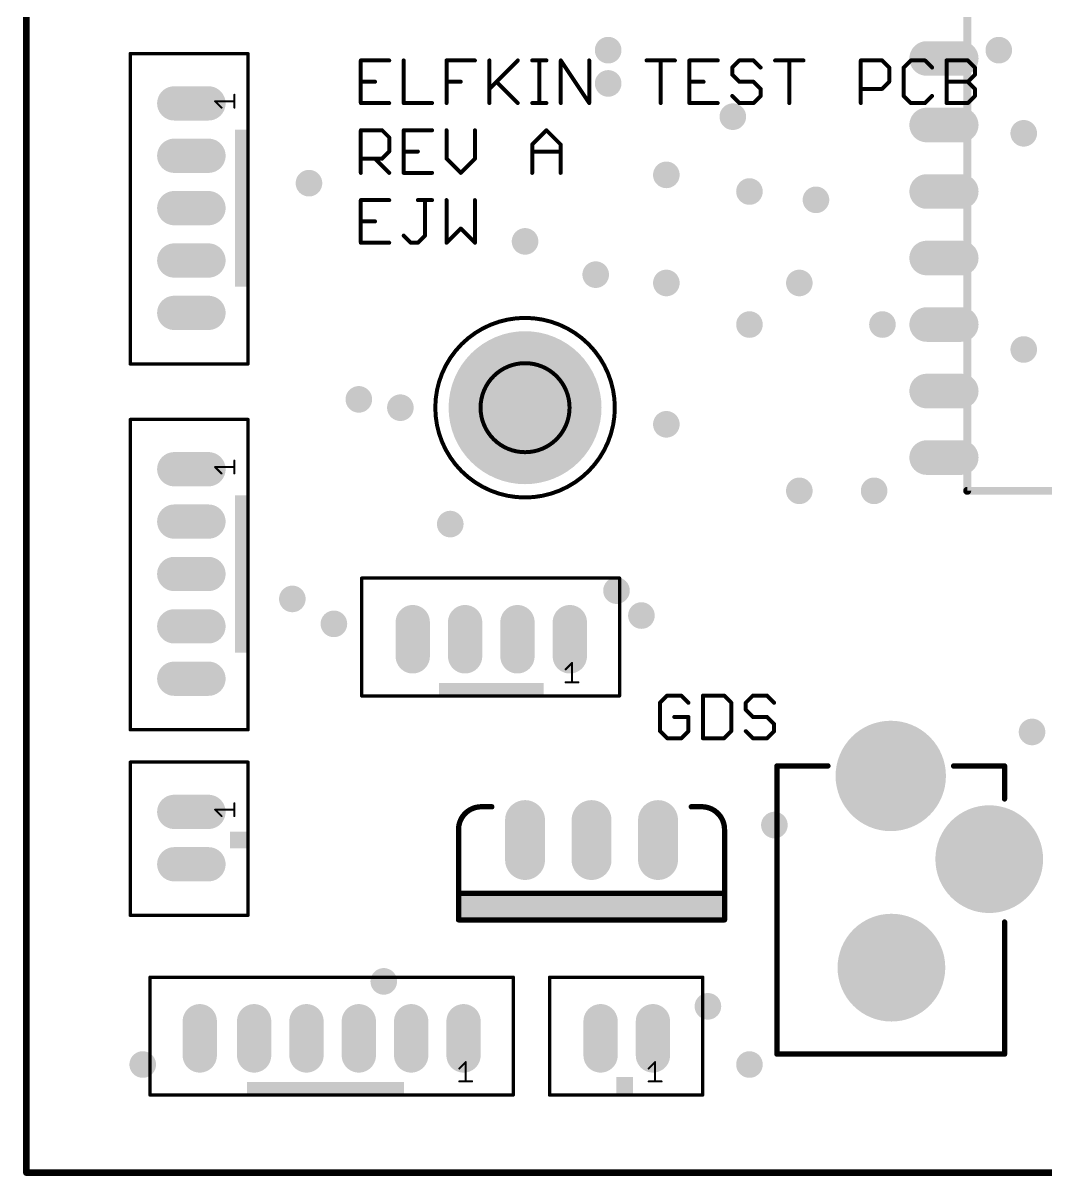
# Model space of a CAD drawing. Extents: x -0.01 to 3.94, y -0.01 to 3.15.
# Drawn here: x -0.005 to 1.533, y -0.005 to 1.728 of the extents above; entities that cross this region are included whole.
import ezdxf

# ---------------------------------------------------------------- set-up
doc = ezdxf.new("R2010")
doc.units = 0
for name, color, linetype in [('17', 94, 'CONTINUOUS'), ('18', 94, 'CONTINUOUS'), ('20', 178, 'CONTINUOUS'), ('21', 250, 'CONTINUOUS')]:
    doc.layers.add(name, color=color, linetype=linetype)

# ---------------------------------------------------------------- blocks, each defined once
blk = doc.blocks.new('RECT')
blk.add_solid([(-0.5, -0.5), (0.5, -0.5), (-0.5, 0.5), (0.5, 0.5)])
blk = doc.blocks.new('LONGP100')
at = {"const_width": 1}
blk.add_lwpolyline([(-0.5, 0), (0.5, 0)], dxfattribs=at)
at = {"const_width": 0.5}
for points in [[(-0.5, 0.25, 1), (-0.5, -0.25)], [(0.5, -0.25, 1), (0.5, 0.25)]]:
    blk.add_lwpolyline(points, format="xyb", dxfattribs=at)
blk = doc.blocks.new('ROUNDP')
at = {"const_width": 0.5}
blk.add_lwpolyline([(0, -0.25, 1), (0, 0.25, 1), (0, -0.25)], format="xyb", dxfattribs=at)
blk = doc.blocks.new('ROUNDV')
at = {"const_width": 0.5}
blk.add_lwpolyline([(0, -0.25, 1), (0, 0.25, 1), (0, -0.25)], format="xyb", dxfattribs=at)

msp = doc.modelspace()

# ---------------------------------------------------------------- linework, layer by layer
at = {"layer": '20', "const_width": 0.01}
for points in [[(0, 0), (0, 3.149606)], [(3.937008, 0), (0, 0)]]:
    msp.add_lwpolyline(points, dxfattribs=at)
at = {"layer": '20', "const_width": 0.005}
for points in [[(0, 0.0025, 1), (0, -0.0025)], [(-0.0025, 0, 1), (0.0025, 0)]]:
    msp.add_lwpolyline(points, format="xyb", dxfattribs=at)
at = {"layer": '21'}
for points, const_width in [([(1.415, 1.825), (1.415, 1.025)], 0.012), ([(0.156201, 1.215748), (0.156201, 1.682283)], 0.005), ([(0.156201, 1.682283), (0.333366, 1.682283)], 0.005), ([(0.333366, 1.682283), (0.333366, 1.215748)], 0.005), ([(0.545703, 1.672055), (0.503, 1.672055)], 0.006), ([(0.503, 1.672055), (0.503, 1.608)], 0.006), ([(0.567455, 1.672055), (0.567455, 1.608)], 0.006), ([(0.63191, 1.608), (0.63191, 1.672055)], 0.006), ([(0.63191, 1.672055), (0.674613, 1.672055)], 0.006), ([(0.696365, 1.672055), (0.696365, 1.608)], 0.006), ([(0.696365, 1.629352), (0.739068, 1.672055)], 0.006), ([(0.76082, 1.672055), (0.782171, 1.672055)], 0.006), ([(0.771496, 1.608), (0.771496, 1.672055)], 0.006), ([(0.80379, 1.608), (0.80379, 1.672055)], 0.006), ([(0.80379, 1.672055), (0.846493, 1.608)], 0.006), ([(0.846493, 1.608), (0.846493, 1.672055)], 0.006), ([(0.9327, 1.672055), (0.975403, 1.672055)], 0.006), ([(0.954051, 1.608), (0.954051, 1.672055)], 0.006), ([(1.039858, 1.672055), (0.997155, 1.672055)], 0.006), ([(0.997155, 1.672055), (0.997155, 1.608)], 0.006), ([(1.072285, 1.672055), (1.06161, 1.661379)], 0.006), ([(1.06161, 1.661379), (1.06161, 1.650703)], 0.006), ([(1.093637, 1.672055), (1.072285, 1.672055)], 0.006), ([(1.104313, 1.661379), (1.093637, 1.672055)], 0.006), ([(1.126065, 1.672055), (1.168768, 1.672055)], 0.006), ([(1.147416, 1.608), (1.147416, 1.672055)], 0.006), ([(1.254975, 1.608), (1.254975, 1.672055)], 0.006), ([(1.254975, 1.672055), (1.287002, 1.672055)], 0.006), ([(1.287002, 1.672055), (1.297678, 1.661379)], 0.006), ([(1.297678, 1.661379), (1.297678, 1.640027)], 0.006), ([(1.330105, 1.672055), (1.31943, 1.661379)], 0.006), ([(1.31943, 1.661379), (1.31943, 1.618676)], 0.006), ([(1.351457, 1.672055), (1.330105, 1.672055)], 0.006), ([(1.362133, 1.661379), (1.351457, 1.672055)], 0.006), ([(1.383885, 1.608), (1.383885, 1.672055)], 0.006), ([(1.383885, 1.672055), (1.415912, 1.672055)], 0.006), ([(1.415912, 1.672055), (1.426588, 1.661379)], 0.006), ([(1.426588, 1.661379), (1.426588, 1.650703)], 0.006), ([(1.06161, 1.650703), (1.072285, 1.640027)], 0.006), ([(1.426588, 1.650703), (1.415912, 1.640027)], 0.006), ([(0.503, 1.640027), (0.524352, 1.640027)], 0.006), ([(0.63191, 1.640027), (0.653261, 1.640027)], 0.006), ([(0.707041, 1.640027), (0.739068, 1.608)], 0.006), ([(0.997155, 1.640027), (1.018506, 1.640027)], 0.006), ([(1.072285, 1.640027), (1.093637, 1.640027)], 0.006), ([(1.093637, 1.640027), (1.104313, 1.629352)], 0.006), ([(1.104313, 1.629352), (1.104313, 1.618676)], 0.006), ([(1.287002, 1.629352), (1.254975, 1.629352)], 0.006), ([(1.297678, 1.640027), (1.287002, 1.629352)], 0.006), ([(1.383885, 1.640027), (1.415912, 1.640027)], 0.006), ([(1.415912, 1.640027), (1.426588, 1.629352)], 0.006), ([(1.426588, 1.629352), (1.426588, 1.618676)], 0.006), ([(0.29352, 1.601106), (0.283845, 1.610781)], 0.003), ([(0.283845, 1.610781), (0.31287, 1.610781)], 0.003), ([(0.31287, 1.601106), (0.31287, 1.620456)], 0.003), ([(1.072285, 1.608), (1.06161, 1.618676)], 0.006), ([(1.104313, 1.618676), (1.093637, 1.608)], 0.006), ([(1.31943, 1.618676), (1.330105, 1.608)], 0.006), ([(1.351457, 1.608), (1.362133, 1.618676)], 0.006), ([(1.426588, 1.618676), (1.415912, 1.608)], 0.006), ([(0.503, 1.608), (0.545703, 1.608)], 0.006), ([(0.567455, 1.608), (0.610158, 1.608)], 0.006), ([(0.76082, 1.608), (0.782171, 1.608)], 0.006), ([(0.997155, 1.608), (1.039858, 1.608)], 0.006), ([(1.093637, 1.608), (1.072285, 1.608)], 0.006), ([(1.330105, 1.608), (1.351457, 1.608)], 0.006), ([(1.415912, 1.608), (1.383885, 1.608)], 0.006), ([(0.503, 1.503), (0.503, 1.567055)], 0.006), ([(0.503, 1.567055), (0.535027, 1.567055)], 0.006), ([(0.535027, 1.567055), (0.545703, 1.556379)], 0.006), ([(0.610158, 1.567055), (0.567455, 1.567055)], 0.006), ([(0.567455, 1.567055), (0.567455, 1.503)], 0.006), ([(0.63191, 1.567055), (0.63191, 1.524352)], 0.006), ([(0.674613, 1.524352), (0.674613, 1.567055)], 0.006), ([(0.76082, 1.545703), (0.782171, 1.567055)], 0.006), ([(0.782171, 1.567055), (0.803523, 1.545703)], 0.006), ([(0.545703, 1.556379), (0.545703, 1.535027)], 0.006), ([(0.76082, 1.503), (0.76082, 1.545703)], 0.006), ([(0.803523, 1.545703), (0.803523, 1.503)], 0.006), ([(0.535027, 1.524352), (0.503, 1.524352)], 0.006), ([(0.524352, 1.524352), (0.545703, 1.503)], 0.006), ([(0.545703, 1.535027), (0.535027, 1.524352)], 0.006), ([(0.567455, 1.535027), (0.588806, 1.535027)], 0.006), ([(0.63191, 1.524352), (0.653261, 1.503)], 0.006), ([(0.653261, 1.503), (0.674613, 1.524352)], 0.006), ([(0.76082, 1.535027), (0.803523, 1.535027)], 0.006), ([(0.567455, 1.503), (0.610158, 1.503)], 0.006), ([(0.545703, 1.462055), (0.503, 1.462055)], 0.006), ([(0.503, 1.462055), (0.503, 1.398)], 0.006), ([(0.588806, 1.462055), (0.610158, 1.462055)], 0.006), ([(0.599482, 1.408676), (0.599482, 1.462055)], 0.006), ([(0.63191, 1.462055), (0.63191, 1.398)], 0.006), ([(0.674613, 1.398), (0.674613, 1.462055)], 0.006), ([(0.503, 1.430027), (0.524352, 1.430027)], 0.006), ([(0.63191, 1.398), (0.653261, 1.419352)], 0.006), ([(0.653261, 1.419352), (0.674613, 1.398)], 0.006), ([(0.567455, 1.408676), (0.578131, 1.398)], 0.006), ([(0.588806, 1.398), (0.599482, 1.408676)], 0.006), ([(0.503, 1.398), (0.545703, 1.398)], 0.006), ([(0.578131, 1.398), (0.588806, 1.398)], 0.006), ([(0.333366, 1.215748), (0.156201, 1.215748)], 0.005), ([(0.156201, 0.665748), (0.156201, 1.132283)], 0.005), ([(0.156201, 1.132283), (0.333366, 1.132283)], 0.005), ([(0.333366, 1.132283), (0.333366, 0.665748)], 0.005), ([(0.29352, 1.051106), (0.283845, 1.060781)], 0.003), ([(0.283845, 1.060781), (0.31287, 1.060781)], 0.003), ([(0.31287, 1.051106), (0.31287, 1.070456)], 0.003), ([(1.645, 1.025), (1.415, 1.025)], 0.012), ([(0.504331, 0.893799), (0.892126, 0.893799)], 0.005), ([(0.504331, 0.716634), (0.504331, 0.893799)], 0.005), ([(0.892126, 0.893799), (0.892126, 0.716634)], 0.005), ([(0.810949, 0.75648), (0.820624, 0.766155)], 0.003), ([(0.820624, 0.766155), (0.820624, 0.73713)], 0.003), ([(0.810949, 0.73713), (0.830299, 0.73713)], 0.003), ([(0.892126, 0.716634), (0.504331, 0.716634)], 0.005), ([(0.963676, 0.717055), (0.953, 0.706379)], 0.006), ([(0.985027, 0.717055), (0.963676, 0.717055)], 0.006), ([(0.995703, 0.706379), (0.985027, 0.717055)], 0.006), ([(1.017455, 0.717055), (1.017455, 0.653)], 0.006), ([(1.049482, 0.717055), (1.017455, 0.717055)], 0.006), ([(1.060158, 0.706379), (1.049482, 0.717055)], 0.006), ([(1.092586, 0.717055), (1.08191, 0.706379)], 0.006), ([(1.113937, 0.717055), (1.092586, 0.717055)], 0.006), ([(1.124613, 0.706379), (1.113937, 0.717055)], 0.006), ([(0.953, 0.706379), (0.953, 0.663676)], 0.006), ([(1.060158, 0.663676), (1.060158, 0.706379)], 0.006), ([(1.08191, 0.706379), (1.08191, 0.695703)], 0.006), ([(1.08191, 0.695703), (1.092586, 0.685027)], 0.006), ([(0.995703, 0.685027), (0.974352, 0.685027)], 0.006), ([(0.995703, 0.663676), (0.995703, 0.685027)], 0.006), ([(1.092586, 0.685027), (1.113937, 0.685027)], 0.006), ([(1.113937, 0.685027), (1.124613, 0.674352)], 0.006), ([(1.124613, 0.674352), (1.124613, 0.663676)], 0.006), ([(0.333366, 0.665748), (0.156201, 0.665748)], 0.005), ([(0.953, 0.663676), (0.963676, 0.653)], 0.006), ([(0.985027, 0.653), (0.995703, 0.663676)], 0.006), ([(1.049482, 0.653), (1.060158, 0.663676)], 0.006), ([(1.092586, 0.653), (1.08191, 0.663676)], 0.006), ([(1.124613, 0.663676), (1.113937, 0.653)], 0.006), ([(0.963676, 0.653), (0.985027, 0.653)], 0.006), ([(1.017455, 0.653), (1.049482, 0.653)], 0.006), ([(1.113937, 0.653), (1.092586, 0.653)], 0.006), ([(0.156201, 0.386811), (0.156201, 0.617126)], 0.005), ([(0.156201, 0.617126), (0.333366, 0.617126)], 0.005), ([(0.333366, 0.617126), (0.333366, 0.386811)], 0.005), ([(1.128835, 0.17811), (1.128835, 0.61137)], 0.008), ([(1.128835, 0.61137), (1.205512, 0.61137)], 0.008), ([(1.471165, 0.61137), (1.394488, 0.61137)], 0.008), ([(1.471165, 0.61137), (1.471165, 0.561811)], 0.008), ([(0.31287, 0.535949), (0.31287, 0.555299)], 0.003), ([(0.29352, 0.535949), (0.283845, 0.545624)], 0.003), ([(0.283845, 0.545624), (0.31287, 0.545624)], 0.003), ([(0.685, 0.55), (0.7, 0.55)], 0.008), ([(1.015, 0.55), (1, 0.55)], 0.008), ([(0.65, 0.42), (0.65, 0.515)], 0.008), ([(1.05, 0.42), (1.05, 0.515)], 0.008), ([(0.65, 0.42), (1.05, 0.42)], 0.008), ([(0.65, 0.38), (0.65, 0.42)], 0.008), ([(1.05, 0.42), (1.05, 0.38)], 0.008), ([(0.333366, 0.386811), (0.156201, 0.386811)], 0.005), ([(1.05, 0.38), (0.65, 0.38)], 0.008), ([(1.471165, 0.17811), (1.471165, 0.376772)], 0.008), ([(0.185976, 0.293799), (0.732283, 0.293799)], 0.005), ([(0.185976, 0.116634), (0.185976, 0.293799)], 0.005), ([(0.732283, 0.293799), (0.732283, 0.116634)], 0.005), ([(0.786811, 0.293799), (1.017126, 0.293799)], 0.005), ([(0.786811, 0.116634), (0.786811, 0.293799)], 0.005), ([(1.017126, 0.293799), (1.017126, 0.116634)], 0.005), ([(1.128835, 0.17811), (1.471165, 0.17811)], 0.008), ([(0.651106, 0.15648), (0.660781, 0.166155)], 0.003), ([(0.660781, 0.166155), (0.660781, 0.13713)], 0.003), ([(0.935949, 0.15648), (0.945624, 0.166155)], 0.003), ([(0.945624, 0.166155), (0.945624, 0.13713)], 0.003), ([(0.651106, 0.13713), (0.670456, 0.13713)], 0.003), ([(0.935949, 0.13713), (0.955299, 0.13713)], 0.003), ([(0.732283, 0.116634), (0.185976, 0.116634)], 0.005), ([(1.017126, 0.116634), (0.786811, 0.116634)], 0.005)]:
    msp.add_lwpolyline(points, dxfattribs=dict(at, const_width=const_width))
for points, const_width in [([(0.157451, 1.682283, 1), (0.154951, 1.682283)], 0.0025), ([(0.156201, 1.683533, 1), (0.156201, 1.681033)], 0.0025), ([(0.334616, 1.682283, 1), (0.332116, 1.682283)], 0.0025), ([(0.333366, 1.681033, 1), (0.333366, 1.683533)], 0.0025), ([(0.503, 1.673555, 1), (0.503, 1.670555)], 0.003), ([(0.5045, 1.672055, 1), (0.5015, 1.672055)], 0.003), ([(0.545703, 1.670555, 1), (0.545703, 1.673555)], 0.003), ([(0.568955, 1.672055, 1), (0.565955, 1.672055)], 0.003), ([(0.63341, 1.672055, 1), (0.63041, 1.672055)], 0.003), ([(0.63191, 1.673555, 1), (0.63191, 1.670555)], 0.003), ([(0.674613, 1.670555, 1), (0.674613, 1.673555)], 0.003), ([(0.697865, 1.672055, 1), (0.694865, 1.672055)], 0.003), ([(0.740129, 1.670994, 1), (0.738007, 1.673115)], 0.003), ([(0.76082, 1.673555, 1), (0.76082, 1.670555)], 0.003), ([(0.772996, 1.672055, 1), (0.769996, 1.672055)], 0.003), ([(0.782171, 1.670555, 1), (0.782171, 1.673555)], 0.003), ([(0.80529, 1.672055, 1), (0.80229, 1.672055)], 0.003), ([(0.805038, 1.672887, 1), (0.802542, 1.671223)], 0.003), ([(0.847993, 1.672055, 1), (0.844993, 1.672055)], 0.003), ([(0.9327, 1.673555, 1), (0.9327, 1.670555)], 0.003), ([(0.955551, 1.672055, 1), (0.952551, 1.672055)], 0.003), ([(0.975403, 1.670555, 1), (0.975403, 1.673555)], 0.003), ([(0.997155, 1.673555, 1), (0.997155, 1.670555)], 0.003), ([(0.998655, 1.672055, 1), (0.995655, 1.672055)], 0.003), ([(1.039858, 1.670555, 1), (1.039858, 1.673555)], 0.003), ([(1.060549, 1.66244, 1), (1.06267, 1.660318)], 0.003), ([(1.06311, 1.661379, 1), (1.06011, 1.661379)], 0.003), ([(1.072285, 1.673555, 1), (1.072285, 1.670555)], 0.003), ([(1.073346, 1.670994, 1), (1.071225, 1.673115)], 0.003), ([(1.094698, 1.673115, 1), (1.092576, 1.670994)], 0.003), ([(1.093637, 1.670555, 1), (1.093637, 1.673555)], 0.003), ([(1.103252, 1.660318, 1), (1.105374, 1.66244)], 0.003), ([(1.126065, 1.673555, 1), (1.126065, 1.670555)], 0.003), ([(1.148916, 1.672055, 1), (1.145916, 1.672055)], 0.003), ([(1.168768, 1.670555, 1), (1.168768, 1.673555)], 0.003), ([(1.256475, 1.672055, 1), (1.253475, 1.672055)], 0.003), ([(1.254975, 1.673555, 1), (1.254975, 1.670555)], 0.003), ([(1.288063, 1.673115, 1), (1.285941, 1.670994)], 0.003), ([(1.287002, 1.670555, 1), (1.287002, 1.673555)], 0.003), ([(1.299178, 1.661379, 1), (1.296178, 1.661379)], 0.003), ([(1.296617, 1.660318, 1), (1.298738, 1.66244)], 0.003), ([(1.318369, 1.66244, 1), (1.32049, 1.660318)], 0.003), ([(1.32093, 1.661379, 1), (1.31793, 1.661379)], 0.003), ([(1.330105, 1.673555, 1), (1.330105, 1.670555)], 0.003), ([(1.331166, 1.670994, 1), (1.329045, 1.673115)], 0.003), ([(1.352518, 1.673115, 1), (1.350396, 1.670994)], 0.003), ([(1.351457, 1.670555, 1), (1.351457, 1.673555)], 0.003), ([(1.361072, 1.660318, 1), (1.363193, 1.66244)], 0.003), ([(1.385385, 1.672055, 1), (1.382385, 1.672055)], 0.003), ([(1.383885, 1.673555, 1), (1.383885, 1.670555)], 0.003), ([(1.416973, 1.673115, 1), (1.414851, 1.670994)], 0.003), ([(1.415912, 1.670555, 1), (1.415912, 1.673555)], 0.003), ([(1.428088, 1.661379, 1), (1.425088, 1.661379)], 0.003), ([(1.425527, 1.660318, 1), (1.427648, 1.66244)], 0.003), ([(1.06267, 1.651764, 1), (1.060549, 1.649642)], 0.003), ([(1.06011, 1.650703, 1), (1.06311, 1.650703)], 0.003), ([(1.425088, 1.650703, 1), (1.428088, 1.650703)], 0.003), ([(1.427648, 1.649642, 1), (1.425527, 1.651764)], 0.003), ([(0.503, 1.641527, 1), (0.503, 1.638527)], 0.003), ([(0.524352, 1.638527, 1), (0.524352, 1.641527)], 0.003), ([(0.63191, 1.641527, 1), (0.63191, 1.638527)], 0.003), ([(0.653261, 1.638527, 1), (0.653261, 1.641527)], 0.003), ([(0.695304, 1.630412, 1), (0.697426, 1.628291)], 0.003), ([(0.708101, 1.641088, 1), (0.70598, 1.638967)], 0.003), ([(0.997155, 1.641527, 1), (0.997155, 1.638527)], 0.003), ([(1.018506, 1.638527, 1), (1.018506, 1.641527)], 0.003), ([(1.072285, 1.641527, 1), (1.072285, 1.638527)], 0.003), ([(1.071225, 1.638967, 1), (1.073346, 1.641088)], 0.003), ([(1.094698, 1.641088, 1), (1.092576, 1.638967)], 0.003), ([(1.093637, 1.638527, 1), (1.093637, 1.641527)], 0.003), ([(1.105813, 1.629352, 1), (1.102813, 1.629352)], 0.003), ([(1.103252, 1.628291, 1), (1.105374, 1.630412)], 0.003), ([(1.254975, 1.630852, 1), (1.254975, 1.627852)], 0.003), ([(1.285941, 1.630412, 1), (1.288063, 1.628291)], 0.003), ([(1.287002, 1.627852, 1), (1.287002, 1.630852)], 0.003), ([(1.296178, 1.640027, 1), (1.299178, 1.640027)], 0.003), ([(1.298738, 1.638967, 1), (1.296617, 1.641088)], 0.003), ([(1.383885, 1.641527, 1), (1.383885, 1.638527)], 0.003), ([(1.416973, 1.641088, 1), (1.414851, 1.638967)], 0.003), ([(1.414851, 1.641088, 1), (1.416973, 1.638967)], 0.003), ([(1.415912, 1.638527, 1), (1.415912, 1.641527)], 0.003), ([(1.428088, 1.629352, 1), (1.425088, 1.629352)], 0.003), ([(1.425527, 1.628291, 1), (1.427648, 1.630412)], 0.003), ([(0.283845, 1.611531, 1), (0.283845, 1.610031)], 0.0015), ([(0.284376, 1.611311, 1), (0.283315, 1.610251)], 0.0015), ([(0.31362, 1.620456, 1), (0.31212, 1.620456)], 0.0015), ([(0.31287, 1.610031, 1), (0.31287, 1.611531)], 0.0015), ([(1.06267, 1.619736, 1), (1.060549, 1.617615)], 0.003), ([(1.102813, 1.618676, 1), (1.105813, 1.618676)], 0.003), ([(1.105374, 1.617615, 1), (1.103252, 1.619736)], 0.003), ([(1.32049, 1.619736, 1), (1.318369, 1.617615)], 0.003), ([(1.31793, 1.618676, 1), (1.32093, 1.618676)], 0.003), ([(1.363193, 1.617615, 1), (1.361072, 1.619736)], 0.003), ([(1.425088, 1.618676, 1), (1.428088, 1.618676)], 0.003), ([(1.427648, 1.617615, 1), (1.425527, 1.619736)], 0.003), ([(0.29299, 1.600576, 1), (0.294051, 1.601637)], 0.0015), ([(0.31212, 1.601106, 1), (0.31362, 1.601106)], 0.0015), ([(0.503, 1.6095, 1), (0.503, 1.6065)], 0.003), ([(0.5015, 1.608, 1), (0.5045, 1.608)], 0.003), ([(0.545703, 1.6065, 1), (0.545703, 1.6095)], 0.003), ([(0.567455, 1.6095, 1), (0.567455, 1.6065)], 0.003), ([(0.565955, 1.608, 1), (0.568955, 1.608)], 0.003), ([(0.610158, 1.6065, 1), (0.610158, 1.6095)], 0.003), ([(0.63041, 1.608, 1), (0.63341, 1.608)], 0.003), ([(0.694865, 1.608, 1), (0.697865, 1.608)], 0.003), ([(0.738007, 1.606939, 1), (0.740129, 1.609061)], 0.003), ([(0.76082, 1.6095, 1), (0.76082, 1.6065)], 0.003), ([(0.769996, 1.608, 1), (0.772996, 1.608)], 0.003), ([(0.782171, 1.6065, 1), (0.782171, 1.6095)], 0.003), ([(0.80229, 1.608, 1), (0.80529, 1.608)], 0.003), ([(0.844993, 1.608, 1), (0.847993, 1.608)], 0.003), ([(0.845245, 1.607168, 1), (0.847741, 1.608832)], 0.003), ([(0.952551, 1.608, 1), (0.955551, 1.608)], 0.003), ([(0.997155, 1.6095, 1), (0.997155, 1.6065)], 0.003), ([(0.995655, 1.608, 1), (0.998655, 1.608)], 0.003), ([(1.039858, 1.6065, 1), (1.039858, 1.6095)], 0.003), ([(1.072285, 1.6095, 1), (1.072285, 1.6065)], 0.003), ([(1.071225, 1.606939, 1), (1.073346, 1.609061)], 0.003), ([(1.092576, 1.609061, 1), (1.094698, 1.606939)], 0.003), ([(1.093637, 1.6065, 1), (1.093637, 1.6095)], 0.003), ([(1.145916, 1.608, 1), (1.148916, 1.608)], 0.003), ([(1.253475, 1.608, 1), (1.256475, 1.608)], 0.003), ([(1.330105, 1.6095, 1), (1.330105, 1.6065)], 0.003), ([(1.329045, 1.606939, 1), (1.331166, 1.609061)], 0.003), ([(1.350396, 1.609061, 1), (1.352518, 1.606939)], 0.003), ([(1.351457, 1.6065, 1), (1.351457, 1.6095)], 0.003), ([(1.383885, 1.6095, 1), (1.383885, 1.6065)], 0.003), ([(1.382385, 1.608, 1), (1.385385, 1.608)], 0.003), ([(1.414851, 1.609061, 1), (1.416973, 1.606939)], 0.003), ([(1.415912, 1.6065, 1), (1.415912, 1.6095)], 0.003), ([(0.5045, 1.567055, 1), (0.5015, 1.567055)], 0.003), ([(0.503, 1.568555, 1), (0.503, 1.565555)], 0.003), ([(0.536088, 1.568115, 1), (0.533967, 1.565994)], 0.003), ([(0.535027, 1.565555, 1), (0.535027, 1.568555)], 0.003), ([(0.567455, 1.568555, 1), (0.567455, 1.565555)], 0.003), ([(0.568955, 1.567055, 1), (0.565955, 1.567055)], 0.003), ([(0.610158, 1.565555, 1), (0.610158, 1.568555)], 0.003), ([(0.63341, 1.567055, 1), (0.63041, 1.567055)], 0.003), ([(0.676113, 1.567055, 1), (0.673113, 1.567055)], 0.003), ([(0.783232, 1.568115, 1), (0.781111, 1.565994)], 0.003), ([(0.783232, 1.565994, 1), (0.781111, 1.568115)], 0.003), ([(0.547203, 1.556379, 1), (0.544203, 1.556379)], 0.003), ([(0.544642, 1.555318, 1), (0.546764, 1.55744)], 0.003), ([(0.76232, 1.545703, 1), (0.75932, 1.545703)], 0.003), ([(0.759759, 1.546764, 1), (0.761881, 1.544642)], 0.003), ([(0.805023, 1.545703, 1), (0.802023, 1.545703)], 0.003), ([(0.802462, 1.544642, 1), (0.804584, 1.546764)], 0.003), ([(0.503, 1.525852, 1), (0.503, 1.522852)], 0.003), ([(0.525412, 1.525412, 1), (0.523291, 1.523291)], 0.003), ([(0.533967, 1.525412, 1), (0.536088, 1.523291)], 0.003), ([(0.535027, 1.522852, 1), (0.535027, 1.525852)], 0.003), ([(0.544203, 1.535027, 1), (0.547203, 1.535027)], 0.003), ([(0.546764, 1.533967, 1), (0.544642, 1.536088)], 0.003), ([(0.567455, 1.536527, 1), (0.567455, 1.533527)], 0.003), ([(0.588806, 1.533527, 1), (0.588806, 1.536527)], 0.003), ([(0.632971, 1.525412, 1), (0.630849, 1.523291)], 0.003), ([(0.63041, 1.524352, 1), (0.63341, 1.524352)], 0.003), ([(0.673113, 1.524352, 1), (0.676113, 1.524352)], 0.003), ([(0.675674, 1.523291, 1), (0.673552, 1.525412)], 0.003), ([(0.76082, 1.536527, 1), (0.76082, 1.533527)], 0.003), ([(0.803523, 1.533527, 1), (0.803523, 1.536527)], 0.003), ([(0.5015, 1.503, 1), (0.5045, 1.503)], 0.003), ([(0.544642, 1.501939, 1), (0.546764, 1.504061)], 0.003), ([(0.567455, 1.5045, 1), (0.567455, 1.5015)], 0.003), ([(0.565955, 1.503, 1), (0.568955, 1.503)], 0.003), ([(0.610158, 1.5015, 1), (0.610158, 1.5045)], 0.003), ([(0.652201, 1.504061, 1), (0.654322, 1.501939)], 0.003), ([(0.652201, 1.501939, 1), (0.654322, 1.504061)], 0.003), ([(0.75932, 1.503, 1), (0.76232, 1.503)], 0.003), ([(0.802023, 1.503, 1), (0.805023, 1.503)], 0.003), ([(0.503, 1.463555, 1), (0.503, 1.460555)], 0.003), ([(0.5045, 1.462055, 1), (0.5015, 1.462055)], 0.003), ([(0.545703, 1.460555, 1), (0.545703, 1.463555)], 0.003), ([(0.588806, 1.463555, 1), (0.588806, 1.460555)], 0.003), ([(0.600982, 1.462055, 1), (0.597982, 1.462055)], 0.003), ([(0.610158, 1.460555, 1), (0.610158, 1.463555)], 0.003), ([(0.63341, 1.462055, 1), (0.63041, 1.462055)], 0.003), ([(0.676113, 1.462055, 1), (0.673113, 1.462055)], 0.003), ([(0.503, 1.431527, 1), (0.503, 1.428527)], 0.003), ([(0.524352, 1.428527, 1), (0.524352, 1.431527)], 0.003), ([(0.654322, 1.420412, 1), (0.652201, 1.418291)], 0.003), ([(0.654322, 1.418291, 1), (0.652201, 1.420412)], 0.003), ([(0.568516, 1.409736, 1), (0.566394, 1.407615)], 0.003), ([(0.597982, 1.408676, 1), (0.600982, 1.408676)], 0.003), ([(0.600543, 1.407615, 1), (0.598422, 1.409736)], 0.003), ([(0.503, 1.3995, 1), (0.503, 1.3965)], 0.003), ([(0.5015, 1.398, 1), (0.5045, 1.398)], 0.003), ([(0.545703, 1.3965, 1), (0.545703, 1.3995)], 0.003), ([(0.578131, 1.3995, 1), (0.578131, 1.3965)], 0.003), ([(0.57707, 1.396939, 1), (0.579191, 1.399061)], 0.003), ([(0.587746, 1.399061, 1), (0.589867, 1.396939)], 0.003), ([(0.588806, 1.3965, 1), (0.588806, 1.3995)], 0.003), ([(0.630849, 1.399061, 1), (0.632971, 1.396939)], 0.003), ([(0.63041, 1.398, 1), (0.63341, 1.398)], 0.003), ([(0.673113, 1.398, 1), (0.676113, 1.398)], 0.003), ([(0.673552, 1.396939, 1), (0.675674, 1.399061)], 0.003), ([(0.75, 1.015, 1), (0.75, 1.285, 1), (0.75, 1.015)], 0.006), ([(0.156201, 1.216998, 1), (0.156201, 1.214498)], 0.0025), ([(0.154951, 1.215748, 1), (0.157451, 1.215748)], 0.0025), ([(0.332116, 1.215748, 1), (0.334616, 1.215748)], 0.0025), ([(0.333366, 1.214498, 1), (0.333366, 1.216998)], 0.0025), ([(0.75, 1.083071, 1), (0.75, 1.216929, 1), (0.75, 1.083071)], 0.006), ([(0.157451, 1.132283, 1), (0.154951, 1.132283)], 0.0025), ([(0.156201, 1.133533, 1), (0.156201, 1.131033)], 0.0025), ([(0.334616, 1.132283, 1), (0.332116, 1.132283)], 0.0025), ([(0.333366, 1.131033, 1), (0.333366, 1.133533)], 0.0025), ([(0.283845, 1.061531, 1), (0.283845, 1.060031)], 0.0015), ([(0.284376, 1.061311, 1), (0.283315, 1.060251)], 0.0015), ([(0.31362, 1.070456, 1), (0.31212, 1.070456)], 0.0015), ([(0.31287, 1.060031, 1), (0.31287, 1.061531)], 0.0015), ([(0.29299, 1.050576, 1), (0.294051, 1.051637)], 0.0015), ([(0.31212, 1.051106, 1), (0.31362, 1.051106)], 0.0015), ([(1.415, 1.028, 1), (1.415, 1.022)], 0.006), ([(1.412, 1.025, 1), (1.418, 1.025)], 0.006), ([(0.504331, 0.895049, 1), (0.504331, 0.892549)], 0.0025), ([(0.505581, 0.893799, 1), (0.503081, 0.893799)], 0.0025), ([(0.893376, 0.893799, 1), (0.890876, 0.893799)], 0.0025), ([(0.892126, 0.892549, 1), (0.892126, 0.895049)], 0.0025), ([(0.821374, 0.766155, 1), (0.819874, 0.766155)], 0.0015), ([(0.821154, 0.765624, 1), (0.820093, 0.766685)], 0.0015), ([(0.810418, 0.75701, 1), (0.811479, 0.755949)], 0.0015), ([(0.810949, 0.73788, 1), (0.810949, 0.73638)], 0.0015), ([(0.819874, 0.73713, 1), (0.821374, 0.73713)], 0.0015), ([(0.830299, 0.73638, 1), (0.830299, 0.73788)], 0.0015), ([(0.504331, 0.717884, 1), (0.504331, 0.715384)], 0.0025), ([(0.503081, 0.716634, 1), (0.505581, 0.716634)], 0.0025), ([(0.890876, 0.716634, 1), (0.893376, 0.716634)], 0.0025), ([(0.892126, 0.715384, 1), (0.892126, 0.717884)], 0.0025), ([(0.963676, 0.718555, 1), (0.963676, 0.715555)], 0.003), ([(0.964736, 0.715994, 1), (0.962615, 0.718115)], 0.003), ([(0.986088, 0.718115, 1), (0.983967, 0.715994)], 0.003), ([(0.985027, 0.715555, 1), (0.985027, 0.718555)], 0.003), ([(1.018955, 0.717055, 1), (1.015955, 0.717055)], 0.003), ([(1.017455, 0.718555, 1), (1.017455, 0.715555)], 0.003), ([(1.050543, 0.718115, 1), (1.048422, 0.715994)], 0.003), ([(1.049482, 0.715555, 1), (1.049482, 0.718555)], 0.003), ([(1.092586, 0.718555, 1), (1.092586, 0.715555)], 0.003), ([(1.093646, 0.715994, 1), (1.091525, 0.718115)], 0.003), ([(1.114998, 0.718115, 1), (1.112877, 0.715994)], 0.003), ([(1.113937, 0.715555, 1), (1.113937, 0.718555)], 0.003), ([(0.9545, 0.706379, 1), (0.9515, 0.706379)], 0.003), ([(0.951939, 0.70744, 1), (0.954061, 0.705318)], 0.003), ([(0.994642, 0.705318, 1), (0.996764, 0.70744)], 0.003), ([(1.061658, 0.706379, 1), (1.058658, 0.706379)], 0.003), ([(1.059097, 0.705318, 1), (1.061219, 0.70744)], 0.003), ([(1.08341, 0.706379, 1), (1.08041, 0.706379)], 0.003), ([(1.080849, 0.70744, 1), (1.082971, 0.705318)], 0.003), ([(1.082971, 0.696764, 1), (1.080849, 0.694642)], 0.003), ([(1.08041, 0.695703, 1), (1.08341, 0.695703)], 0.003), ([(1.123552, 0.705318, 1), (1.125674, 0.70744)], 0.003), ([(0.974352, 0.686527, 1), (0.974352, 0.683527)], 0.003), ([(0.997203, 0.685027, 1), (0.994203, 0.685027)], 0.003), ([(0.995703, 0.683527, 1), (0.995703, 0.686527)], 0.003), ([(1.092586, 0.686527, 1), (1.092586, 0.683527)], 0.003), ([(1.091525, 0.683967, 1), (1.093646, 0.686088)], 0.003), ([(1.114998, 0.686088, 1), (1.112877, 0.683967)], 0.003), ([(1.113937, 0.683527, 1), (1.113937, 0.686527)], 0.003), ([(1.126113, 0.674352, 1), (1.123113, 0.674352)], 0.003), ([(1.123552, 0.673291, 1), (1.125674, 0.675412)], 0.003), ([(0.156201, 0.666998, 1), (0.156201, 0.664498)], 0.0025), ([(0.154951, 0.665748, 1), (0.157451, 0.665748)], 0.0025), ([(0.332116, 0.665748, 1), (0.334616, 0.665748)], 0.0025), ([(0.333366, 0.664498, 1), (0.333366, 0.666998)], 0.0025), ([(0.954061, 0.664736, 1), (0.951939, 0.662615)], 0.003), ([(0.9515, 0.663676, 1), (0.9545, 0.663676)], 0.003), ([(0.994203, 0.663676, 1), (0.997203, 0.663676)], 0.003), ([(0.996764, 0.662615, 1), (0.994642, 0.664736)], 0.003), ([(1.058658, 0.663676, 1), (1.061658, 0.663676)], 0.003), ([(1.061219, 0.662615, 1), (1.059097, 0.664736)], 0.003), ([(1.082971, 0.664736, 1), (1.080849, 0.662615)], 0.003), ([(1.123113, 0.663676, 1), (1.126113, 0.663676)], 0.003), ([(1.125674, 0.662615, 1), (1.123552, 0.664736)], 0.003), ([(0.963676, 0.6545, 1), (0.963676, 0.6515)], 0.003), ([(0.962615, 0.651939, 1), (0.964736, 0.654061)], 0.003), ([(0.983967, 0.654061, 1), (0.986088, 0.651939)], 0.003), ([(0.985027, 0.6515, 1), (0.985027, 0.6545)], 0.003), ([(1.017455, 0.6545, 1), (1.017455, 0.6515)], 0.003), ([(1.015955, 0.653, 1), (1.018955, 0.653)], 0.003), ([(1.048422, 0.654061, 1), (1.050543, 0.651939)], 0.003), ([(1.049482, 0.6515, 1), (1.049482, 0.6545)], 0.003), ([(1.092586, 0.6545, 1), (1.092586, 0.6515)], 0.003), ([(1.091525, 0.651939, 1), (1.093646, 0.654061)], 0.003), ([(1.112877, 0.654061, 1), (1.114998, 0.651939)], 0.003), ([(1.113937, 0.6515, 1), (1.113937, 0.6545)], 0.003), ([(0.157451, 0.617126, 1), (0.154951, 0.617126)], 0.0025), ([(0.156201, 0.618376, 1), (0.156201, 0.615876)], 0.0025), ([(0.334616, 0.617126, 1), (0.332116, 0.617126)], 0.0025), ([(0.333366, 0.615876, 1), (0.333366, 0.618376)], 0.0025), ([(1.130835, 0.61137, 1), (1.126835, 0.61137)], 0.004), ([(1.128835, 0.61337, 1), (1.128835, 0.60937)], 0.004), ([(1.205512, 0.60937, 1), (1.205512, 0.61337)], 0.004), ([(1.394488, 0.61337, 1), (1.394488, 0.60937)], 0.004), ([(1.473165, 0.61137, 1), (1.469165, 0.61137)], 0.004), ([(1.471165, 0.60937, 1), (1.471165, 0.61337)], 0.004), ([(0.31362, 0.555299, 1), (0.31212, 0.555299)], 0.0015), ([(1.469165, 0.561811, 1), (1.473165, 0.561811)], 0.004), ([(0.284376, 0.546154, 1), (0.283315, 0.545093)], 0.0015), ([(0.283845, 0.546374, 1), (0.283845, 0.544874)], 0.0015), ([(0.31287, 0.544874, 1), (0.31287, 0.546374)], 0.0015), ([(0.685, 0.55, 0.428595), (0.65, 0.515)], 0.008), ([(0.685, 0.552, 1), (0.685, 0.548)], 0.004), ([(0.684951, 0.548001, 1), (0.685049, 0.551999)], 0.004), ([(0.7, 0.548, 1), (0.7, 0.552)], 0.004), ([(1, 0.552, 1), (1, 0.548)], 0.004), ([(1.05, 0.515, 0.428595), (1.015, 0.55)], 0.008), ([(1.014951, 0.551999, 1), (1.015049, 0.548001)], 0.004), ([(1.015, 0.548, 1), (1.015, 0.552)], 0.004), ([(0.29299, 0.535418, 1), (0.294051, 0.536479)], 0.0015), ([(0.31212, 0.535949, 1), (0.31362, 0.535949)], 0.0015), ([(0.652, 0.515, 1), (0.648, 0.515)], 0.004), ([(0.648001, 0.514951, 1), (0.651999, 0.515049)], 0.004), ([(1.052, 0.515, 1), (1.048, 0.515)], 0.004), ([(1.048001, 0.515049, 1), (1.051999, 0.514951)], 0.004), ([(0.65, 0.422, 1), (0.65, 0.418)], 0.004), ([(0.652, 0.42, 1), (0.648, 0.42)], 0.004), ([(0.648, 0.42, 1), (0.652, 0.42)], 0.004), ([(1.052, 0.42, 1), (1.048, 0.42)], 0.004), ([(1.048, 0.42, 1), (1.052, 0.42)], 0.004), ([(1.05, 0.418, 1), (1.05, 0.422)], 0.004), ([(0.156201, 0.388061, 1), (0.156201, 0.385561)], 0.0025), ([(0.154951, 0.386811, 1), (0.157451, 0.386811)], 0.0025), ([(0.332116, 0.386811, 1), (0.334616, 0.386811)], 0.0025), ([(0.333366, 0.385561, 1), (0.333366, 0.388061)], 0.0025), ([(0.65, 0.382, 1), (0.65, 0.378)], 0.004), ([(0.648, 0.38, 1), (0.652, 0.38)], 0.004), ([(1.048, 0.38, 1), (1.052, 0.38)], 0.004), ([(1.05, 0.378, 1), (1.05, 0.382)], 0.004), ([(1.473165, 0.376772, 1), (1.469165, 0.376772)], 0.004), ([(0.185976, 0.295049, 1), (0.185976, 0.292549)], 0.0025), ([(0.187226, 0.293799, 1), (0.184726, 0.293799)], 0.0025), ([(0.733533, 0.293799, 1), (0.731033, 0.293799)], 0.0025), ([(0.732283, 0.292549, 1), (0.732283, 0.295049)], 0.0025), ([(0.786811, 0.295049, 1), (0.786811, 0.292549)], 0.0025), ([(0.788061, 0.293799, 1), (0.785561, 0.293799)], 0.0025), ([(1.018376, 0.293799, 1), (1.015876, 0.293799)], 0.0025), ([(1.017126, 0.292549, 1), (1.017126, 0.295049)], 0.0025), ([(1.128835, 0.18011, 1), (1.128835, 0.17611)], 0.004), ([(1.126835, 0.17811, 1), (1.130835, 0.17811)], 0.004), ([(1.469165, 0.17811, 1), (1.473165, 0.17811)], 0.004), ([(1.471165, 0.17611, 1), (1.471165, 0.18011)], 0.004), ([(0.650576, 0.15701, 1), (0.651637, 0.155949)], 0.0015), ([(0.661531, 0.166155, 1), (0.660031, 0.166155)], 0.0015), ([(0.661311, 0.165624, 1), (0.660251, 0.166685)], 0.0015), ([(0.935418, 0.15701, 1), (0.936479, 0.155949)], 0.0015), ([(0.946374, 0.166155, 1), (0.944874, 0.166155)], 0.0015), ([(0.946154, 0.165624, 1), (0.945093, 0.166685)], 0.0015), ([(0.651106, 0.13788, 1), (0.651106, 0.13638)], 0.0015), ([(0.660031, 0.13713, 1), (0.661531, 0.13713)], 0.0015), ([(0.670456, 0.13638, 1), (0.670456, 0.13788)], 0.0015), ([(0.935949, 0.13788, 1), (0.935949, 0.13638)], 0.0015), ([(0.944874, 0.13713, 1), (0.946374, 0.13713)], 0.0015), ([(0.955299, 0.13638, 1), (0.955299, 0.13788)], 0.0015), ([(0.185976, 0.117884, 1), (0.185976, 0.115384)], 0.0025), ([(0.184726, 0.116634, 1), (0.187226, 0.116634)], 0.0025), ([(0.731033, 0.116634, 1), (0.733533, 0.116634)], 0.0025), ([(0.732283, 0.115384, 1), (0.732283, 0.117884)], 0.0025), ([(0.786811, 0.117884, 1), (0.786811, 0.115384)], 0.0025), ([(0.785561, 0.116634, 1), (0.788061, 0.116634)], 0.0025), ([(1.015876, 0.116634, 1), (1.018376, 0.116634)], 0.0025), ([(1.017126, 0.115384, 1), (1.017126, 0.117884)], 0.0025)]:
    msp.add_lwpolyline(points, format="xyb", dxfattribs=dict(at, const_width=const_width))

# ---------------------------------------------------------------- block references
at = {"layer": '17'}
for name, p, xscale, yscale in [('LONGP100', (1.38, 1.675), 0.052, 0.052), ('LONGP100', (1.38, 1.675), 0.052, 0.052), ('LONGP100', (1.38, 1.575), 0.052, 0.052), ('LONGP100', (1.38, 1.575), 0.052, 0.052), ('LONGP100', (1.38, 1.475), 0.052, 0.052), ('LONGP100', (1.38, 1.475), 0.052, 0.052), ('LONGP100', (1.38, 1.375), 0.052, 0.052), ('LONGP100', (1.38, 1.375), 0.052, 0.052), ('LONGP100', (1.38, 1.275), 0.052, 0.052), ('LONGP100', (1.38, 1.275), 0.052, 0.052), ('ROUNDP', (0.75, 1.15), 0.23, 0.23), ('ROUNDP', (0.75, 1.15), 0.23, 0.23), ('LONGP100', (1.38, 1.175), 0.052, 0.052), ('LONGP100', (1.38, 1.175), 0.052, 0.052), ('LONGP100', (1.38, 1.075), 0.052, 0.052), ('LONGP100', (1.38, 1.075), 0.052, 0.052), ('ROUNDP', (1.3, 0.59637), 0.165984, 0.165984), ('ROUNDP', (1.3, 0.59637), 0.165984, 0.165984), ('ROUNDP', (1.301, 0.30815), 0.162, 0.162), ('ROUNDP', (1.301, 0.30815), 0.162, 0.162)]:
    msp.add_blockref(name, p, dxfattribs=dict(at, xscale=xscale, yscale=yscale))
for name, p, xscale, yscale, rotation in [('LONGP100', (0.24813, 1.60748), 0.051496, 0.051496, 180), ('LONGP100', (0.24813, 1.60748), 0.051496, 0.051496, 180), ('LONGP100', (0.24813, 1.52874), 0.051496, 0.051496, 180), ('LONGP100', (0.24813, 1.52874), 0.051496, 0.051496, 180), ('LONGP100', (0.24813, 1.45), 0.051496, 0.051496, 180), ('LONGP100', (0.24813, 1.45), 0.051496, 0.051496, 180), ('LONGP100', (0.24813, 1.37126), 0.051496, 0.051496, 180), ('LONGP100', (0.24813, 1.37126), 0.051496, 0.051496, 180), ('LONGP100', (0.24813, 1.29252), 0.051496, 0.051496, 180), ('LONGP100', (0.24813, 1.29252), 0.051496, 0.051496, 180), ('LONGP100', (0.24813, 1.05748), 0.051496, 0.051496, 180), ('LONGP100', (0.24813, 1.05748), 0.051496, 0.051496, 180), ('LONGP100', (0.24813, 0.97874), 0.051496, 0.051496, 180), ('LONGP100', (0.24813, 0.97874), 0.051496, 0.051496, 180), ('LONGP100', (0.24813, 0.9), 0.051496, 0.051496, 180), ('LONGP100', (0.24813, 0.9), 0.051496, 0.051496, 180), ('LONGP100', (0.581102, 0.80187), 0.051496, 0.051496, 90), ('LONGP100', (0.581102, 0.80187), 0.051496, 0.051496, 90), ('LONGP100', (0.659843, 0.80187), 0.051496, 0.051496, 90), ('LONGP100', (0.659843, 0.80187), 0.051496, 0.051496, 90), ('LONGP100', (0.738583, 0.80187), 0.051496, 0.051496, 90), ('LONGP100', (0.738583, 0.80187), 0.051496, 0.051496, 90), ('LONGP100', (0.817323, 0.80187), 0.051496, 0.051496, 90), ('LONGP100', (0.817323, 0.80187), 0.051496, 0.051496, 90), ('LONGP100', (0.24813, 0.82126), 0.051496, 0.051496, 180), ('LONGP100', (0.24813, 0.82126), 0.051496, 0.051496, 180), ('LONGP100', (0.24813, 0.74252), 0.051496, 0.051496, 180), ('LONGP100', (0.24813, 0.74252), 0.051496, 0.051496, 180), ('LONGP100', (0.24813, 0.542323), 0.051496, 0.051496, 180), ('LONGP100', (0.24813, 0.542323), 0.051496, 0.051496, 180), ('LONGP100', (0.75, 0.5), 0.06, 0.06, 270), ('LONGP100', (0.75, 0.5), 0.06, 0.06, 270), ('LONGP100', (0.85, 0.5), 0.06, 0.06, 270), ('LONGP100', (0.85, 0.5), 0.06, 0.06, 270), ('LONGP100', (0.95, 0.5), 0.06, 0.06, 270), ('LONGP100', (0.95, 0.5), 0.06, 0.06, 270), ('ROUNDP', (1.448094, 0.47126), 0.162, 0.162, 90), ('ROUNDP', (1.448094, 0.47126), 0.162, 0.162, 90), ('LONGP100', (0.24813, 0.463583), 0.051496, 0.051496, 180), ('LONGP100', (0.24813, 0.463583), 0.051496, 0.051496, 180), ('LONGP100', (0.26078, 0.20187), 0.051496, 0.051496, 90), ('LONGP100', (0.26078, 0.20187), 0.051496, 0.051496, 90), ('LONGP100', (0.34252, 0.20187), 0.051496, 0.051496, 90), ('LONGP100', (0.34252, 0.20187), 0.051496, 0.051496, 90), ('LONGP100', (0.42126, 0.20187), 0.051496, 0.051496, 90), ('LONGP100', (0.42126, 0.20187), 0.051496, 0.051496, 90), ('LONGP100', (0.5, 0.20187), 0.051496, 0.051496, 90), ('LONGP100', (0.5, 0.20187), 0.051496, 0.051496, 90), ('LONGP100', (0.57874, 0.20187), 0.051496, 0.051496, 90), ('LONGP100', (0.57874, 0.20187), 0.051496, 0.051496, 90), ('LONGP100', (0.65748, 0.20187), 0.051496, 0.051496, 90), ('LONGP100', (0.65748, 0.20187), 0.051496, 0.051496, 90), ('LONGP100', (0.863583, 0.20187), 0.051496, 0.051496, 90), ('LONGP100', (0.863583, 0.20187), 0.051496, 0.051496, 90), ('LONGP100', (0.942323, 0.20187), 0.051496, 0.051496, 90), ('LONGP100', (0.942323, 0.20187), 0.051496, 0.051496, 90)]:
    msp.add_blockref(name, p, dxfattribs=dict(at, xscale=xscale, yscale=yscale, rotation=rotation))
at = {"layer": '18', "xscale": 0.04, "yscale": 0.04}
for p in [(0.875, 1.6875), (1.4625, 1.6875), (0.875, 1.6375), (1.0625, 1.5875), (1.5, 1.5625), (0.9625, 1.5), (0.425, 1.4875), (1.0875, 1.475), (1.1875, 1.4625), (0.75, 1.4), (0.85625, 1.35), (0.9625, 1.3375), (1.1625, 1.3375), (1.0875, 1.275), (1.2875, 1.275), (1.5, 1.2375), (0.5, 1.1625), (0.5625, 1.15), (0.9625, 1.125), (1.1625, 1.025), (1.275, 1.025), (0.6375, 0.975), (0.8875, 0.875), (0.4, 0.8625), (0.925, 0.8375), (0.4625, 0.825), (1.5125, 0.6625), (1.125, 0.5225), (0.5375, 0.2875), (1.025, 0.25), (0.175, 0.1625), (1.0875, 0.1625)]:
    msp.add_blockref('ROUNDV', p, dxfattribs=at)
at = {"layer": '21'}
for p, xscale, yscale, rotation in [((0.323524, 1.45), 0.23622, 0.019685, 90), ((0.323524, 0.9), 0.23622, 0.019685, 90), ((0.318621, 0.5), 0.025, 0.025, 90), ((0.85, 0.4), 0.4, 0.04, 180)]:
    msp.add_blockref('RECT', p, dxfattribs=dict(at, xscale=xscale, yscale=yscale, rotation=rotation))
for p, xscale, yscale in [((0.699213, 0.726476), 0.15748, 0.019685), ((0.9, 0.131379), 0.025, 0.025), ((0.45, 0.126476), 0.23622, 0.019685)]:
    msp.add_blockref('RECT', p, dxfattribs=dict(at, xscale=xscale, yscale=yscale))

doc.saveas('drawing.dxf')
